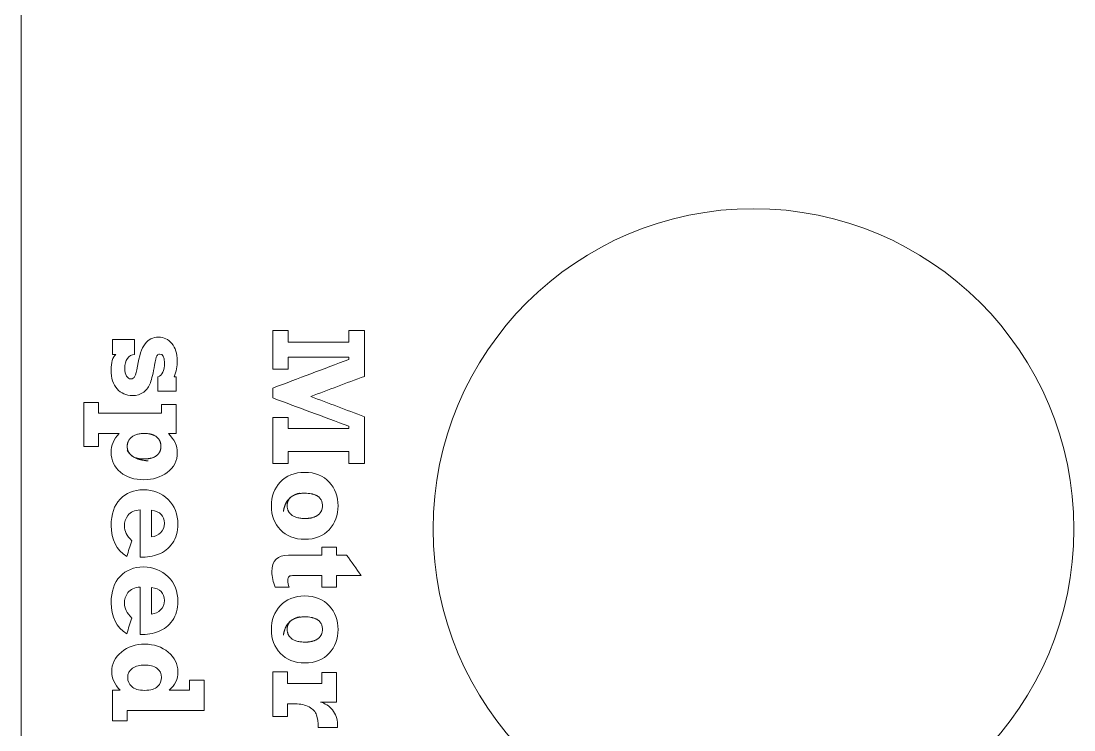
# Model space of a CAD drawing. Header units: millimetres. Extents: x 0 to 57, y -80 to 0.
# Drawn here: x 0 to 23, y -37.39 to -21.9 of the extents above; entities that cross this region are included whole.
import ezdxf

# ---------------------------------------------------------------- set-up
doc = ezdxf.new("R2010")
doc.units = ezdxf.units.MM
doc.layers.add('1', color=7, linetype='CONTINUOUS', true_color=0xffffff)

msp = doc.modelspace()

# ---------------------------------------------------------------- linework, layer by layer
at = {"layer": '1', "color": 163, "linetype": 'CONTINUOUS', "lineweight": 18}
msp.add_line((0, -2), (0, -80), dxfattribs=at)
msp.add_line((0, -2), (0, -80), dxfattribs=at)
msp.add_circle((16, -33), 7, dxfattribs=at)
for points in [[(5.5, -29.50687516850897), (5.5, -29.22503819538055), (5.5, -28.94320122225211), (5.5, -28.66136424912368)], [(5.5, -28.66136424912368), (5.612698840657859, -28.66136424912368), (5.725397681315719, -28.66136424912368), (5.838096521973578, -28.66136424912368)], [(5.5, -29.50687516850897), (5.5, -29.22503819538055), (5.5, -28.94320122225211), (5.5, -28.66136424912368)], [(5.5, -28.66136424912368), (5.612698840657859, -28.66136424912368), (5.725397681315719, -28.66136424912368), (5.838096521973578, -28.66136424912368)], [(5.838096521973578, -28.66136424912368), (5.838096521973578, -28.74764087355075), (5.838096521973578, -28.83391749797783), (5.838096521973578, -28.92019412240489)], [(5.838096521973578, -28.66136424912368), (5.838096521973578, -28.74764087355075), (5.838096521973578, -28.83391749797783), (5.838096521973578, -28.92019412240489)], [(7.161903478026422, -28.92019412240489), (7.161903478026422, -28.83391749797783), (7.161903478026422, -28.74764087355075), (7.161903478026422, -28.66136424912368)], [(7.161903478026422, -28.66136424912368), (7.274602318684282, -28.66136424912368), (7.387301159342142, -28.66136424912368), (7.5, -28.66136424912368)], [(7.161903478026422, -28.92019412240489), (7.161903478026422, -28.83391749797783), (7.161903478026422, -28.74764087355075), (7.161903478026422, -28.66136424912368)], [(7.161903478026422, -28.66136424912368), (7.274602318684282, -28.66136424912368), (7.387301159342142, -28.66136424912368), (7.5, -28.66136424912368)], [(7.5, -28.66136424912368), (7.5, -28.99550642581103), (7.5, -29.32964860249837), (7.5, -29.6637907791857)], [(7.5, -28.66136424912368), (7.5, -28.99550642581103), (7.5, -29.32964860249837), (7.5, -29.6637907791857)], [(2, -29.18414667026148), (2, -29.07576166082498), (2, -28.96737665138847), (2, -28.85899164195196)], [(2, -28.85899164195196), (2.159611755190078, -28.85899164195196), (2.319223510380156, -28.85899164195196), (2.478835265570235, -28.85899164195196)], [(2, -29.18414667026148), (2, -29.07576166082498), (2, -28.96737665138847), (2, -28.85899164195196)], [(2, -28.85899164195196), (2.159611755190078, -28.85899164195196), (2.319223510380156, -28.85899164195196), (2.478835265570235, -28.85899164195196)], [(2.478835265570235, -28.85899164195196), (2.478835265570235, -28.96737665138847), (2.478835265570235, -29.07576166082498), (2.478835265570235, -29.18414667026148)], [(2.478835265570235, -28.85899164195196), (2.478835265570235, -28.96737665138847), (2.478835265570235, -29.07576166082498), (2.478835265570235, -29.18414667026148)], [(5.838096521973578, -28.92019412240489), (6.279365507324525, -28.92019412240489), (6.720634492675476, -28.92019412240489), (7.161903478026422, -28.92019412240489)], [(5.838096521973578, -28.92019412240489), (6.279365507324525, -28.92019412240489), (6.720634492675476, -28.92019412240489), (7.161903478026422, -28.92019412240489)], [(2.069021299541655, -29.18414667026148), (2.046014199694437, -29.18414667026148), (2.023007099847218, -29.18414667026148), (2, -29.18414667026148)], [(2.069021299541655, -29.18414667026148), (2.046014199694437, -29.18414667026148), (2.023007099847218, -29.18414667026148), (2, -29.18414667026148)], [(5.5, -29.91992450795357), (6.053967826008809, -29.71088343668548), (6.607935652017616, -29.50184236541739), (7.161903478026422, -29.2928012941493)], [(5.5, -29.91992450795357), (6.053967826008809, -29.71088343668548), (6.607935652017616, -29.50184236541739), (7.161903478026422, -29.2928012941493)], [(7.161903478026422, -29.24534915071441), (6.720634492675476, -29.24534915071441), (6.279365507324525, -29.24534915071441), (5.838096521973578, -29.24534915071441)], [(5.838096521973578, -29.24534915071441), (5.838096521973578, -29.33252448997927), (5.838096521973578, -29.41969982924412), (5.838096521973578, -29.50687516850897)], [(7.161903478026422, -29.24534915071441), (6.720634492675476, -29.24534915071441), (6.279365507324525, -29.24534915071441), (5.838096521973578, -29.24534915071441)], [(5.838096521973578, -29.24534915071441), (5.838096521973578, -29.33252448997927), (5.838096521973578, -29.41969982924412), (5.838096521973578, -29.50687516850897)], [(7.161903478026422, -29.2928012941493), (7.161903478026422, -29.27698391300434), (7.161903478026422, -29.26116653185938), (7.161903478026422, -29.24534915071441)], [(7.161903478026422, -29.2928012941493), (7.161903478026422, -29.27698391300434), (7.161903478026422, -29.26116653185938), (7.161903478026422, -29.24534915071441)], [(5.838096521973578, -29.50687516850897), (5.725397681315719, -29.50687516850897), (5.612698840657859, -29.50687516850897), (5.5, -29.50687516850897)], [(5.838096521973578, -29.50687516850897), (5.725397681315719, -29.50687516850897), (5.612698840657859, -29.50687516850897), (5.5, -29.50687516850897)], [(7.5, -29.6637907791857), (7.108879302597285, -29.81046104071172), (6.717758605194572, -29.95713130223774), (6.326637907791858, -30.10380156376376)], [(7.5, -29.6637907791857), (7.108879302597285, -29.81046104071172), (6.717758605194572, -29.95713130223774), (6.326637907791858, -30.10380156376376)], [(2.987867349689944, -29.99083310865457), (2.987867349689944, -29.88496450076386), (2.987867349689944, -29.77909589287314), (2.987867349689944, -29.67322728498243)], [(2.987867349689944, -29.99083310865457), (2.987867349689944, -29.88496450076386), (2.987867349689944, -29.77909589287314), (2.987867349689944, -29.67322728498243)], [(3.344297654354274, -29.67322728498243), (3.360115035499236, -29.67322728498243), (3.375932416644199, -29.67322728498243), (3.391749797789162, -29.67322728498243)], [(3.344297654354274, -29.67322728498243), (3.360115035499236, -29.67322728498243), (3.375932416644199, -29.67322728498243), (3.391749797789162, -29.67322728498243)], [(3.391749797789162, -29.67322728498243), (3.391749797789162, -29.77909589287314), (3.391749797789162, -29.88496450076386), (3.391749797789162, -29.99083310865457)], [(3.391749797789162, -29.67322728498243), (3.391749797789162, -29.77909589287314), (3.391749797789162, -29.88496450076386), (3.391749797789162, -29.99083310865457)], [(3.391749797789162, -29.99083310865457), (3.257122315089422, -29.99083310865457), (3.122494832389683, -29.99083310865457), (2.987867349689944, -29.99083310865457)], [(3.391749797789162, -29.99083310865457), (3.257122315089422, -29.99083310865457), (3.122494832389683, -29.99083310865457), (2.987867349689944, -29.99083310865457)], [(5.5, -30.13507684011857), (5.5, -30.06335939606357), (5.5, -29.99164195200857), (5.5, -29.91992450795357)], [(5.5, -30.13507684011857), (5.5, -30.06335939606357), (5.5, -29.99164195200857), (5.5, -29.91992450795357)], [(6.326637907791858, -30.10380156376376), (6.717758605194572, -30.25083131122489), (7.108879302597285, -30.39786105868602), (7.5, -30.54489080614715)], [(6.326637907791858, -30.10380156376376), (6.717758605194572, -30.25083131122489), (7.108879302597285, -30.39786105868602), (7.5, -30.54489080614715)], [(1.371798328390402, -31.19439201941219), (1.371798328390402, -30.87516850903204), (1.371798328390402, -30.55594499865188), (1.371798328390402, -30.23672148827172)], [(1.371798328390402, -30.23672148827172), (1.4785656511189, -30.23672148827172), (1.585332973847398, -30.23672148827172), (1.692100296575896, -30.23672148827172)], [(1.371798328390402, -31.19439201941219), (1.371798328390402, -30.87516850903204), (1.371798328390402, -30.55594499865188), (1.371798328390402, -30.23672148827172)], [(1.371798328390402, -30.23672148827172), (1.4785656511189, -30.23672148827172), (1.585332973847398, -30.23672148827172), (1.692100296575896, -30.23672148827172)], [(1.692100296575896, -30.23672148827172), (1.692100296575896, -30.31490967915876), (1.692100296575896, -30.39309787004579), (1.692100296575896, -30.47128606093282)], [(1.692100296575896, -30.23672148827172), (1.692100296575896, -30.31490967915876), (1.692100296575896, -30.39309787004579), (1.692100296575896, -30.47128606093282)], [(3.069830142895659, -30.47128606093282), (3.069830142895659, -30.40603936370985), (3.069830142895659, -30.34079266648688), (3.069830142895659, -30.27554596926391)], [(3.069830142895659, -30.27554596926391), (3.177136694526827, -30.27554596926391), (3.284443246157994, -30.27554596926391), (3.391749797789162, -30.27554596926391)], [(3.069830142895659, -30.47128606093282), (3.069830142895659, -30.40603936370985), (3.069830142895659, -30.34079266648688), (3.069830142895659, -30.27554596926391)], [(3.069830142895659, -30.27554596926391), (3.177136694526827, -30.27554596926391), (3.284443246157994, -30.27554596926391), (3.391749797789162, -30.27554596926391)], [(3.391749797789162, -30.27554596926391), (3.391749797789162, -30.48890087175334), (3.391749797789162, -30.70225577424279), (3.391749797789162, -30.91561067673222)], [(3.391749797789162, -30.27554596926391), (3.391749797789162, -30.48890087175334), (3.391749797789162, -30.70225577424279), (3.391749797789162, -30.91561067673222)], [(7.161903478026422, -30.75519007818814), (6.607935652017616, -30.54848566549828), (6.053967826008809, -30.34178125280843), (5.5, -30.13507684011857)], [(7.161903478026422, -30.75519007818814), (6.607935652017616, -30.54848566549828), (6.053967826008809, -30.34178125280843), (5.5, -30.13507684011857)], [(1.692100296575896, -30.47128606093282), (2.151343578682484, -30.47128606093282), (2.610586860789072, -30.47128606093282), (3.069830142895659, -30.47128606093282)], [(1.692100296575896, -30.47128606093282), (2.151343578682484, -30.47128606093282), (2.610586860789072, -30.47128606093282), (3.069830142895659, -30.47128606093282)], [(5.5, -31.56726880560793), (5.5, -31.2318684281477), (5.5, -30.89646805068746), (5.5, -30.56106767322723)], [(5.5, -30.56106767322723), (5.612698840657859, -30.56106767322723), (5.725397681315719, -30.56106767322723), (5.838096521973578, -30.56106767322723)], [(5.5, -31.56726880560793), (5.5, -31.2318684281477), (5.5, -30.89646805068746), (5.5, -30.56106767322723)], [(5.5, -30.56106767322723), (5.612698840657859, -30.56106767322723), (5.725397681315719, -30.56106767322723), (5.838096521973578, -30.56106767322723)], [(5.838096521973578, -30.56106767322723), (5.838096521973578, -30.64159252269249), (5.838096521973578, -30.72211737215776), (5.838096521973578, -30.80264222162303)], [(5.838096521973578, -30.56106767322723), (5.838096521973578, -30.64159252269249), (5.838096521973578, -30.72211737215776), (5.838096521973578, -30.80264222162303)], [(7.5, -30.54489080614715), (7.5, -30.88568347263407), (7.5, -31.226476139121), (7.5, -31.56726880560793)], [(7.5, -30.54489080614715), (7.5, -30.88568347263407), (7.5, -31.226476139121), (7.5, -31.56726880560793)], [(5.838096521973578, -30.80264222162303), (6.279365507324525, -30.80264222162303), (6.720634492675476, -30.80264222162303), (7.161903478026422, -30.80264222162303)], [(5.838096521973578, -30.80264222162303), (6.279365507324525, -30.80264222162303), (6.720634492675476, -30.80264222162303), (7.161903478026422, -30.80264222162303)], [(7.161903478026422, -30.80264222162303), (7.161903478026422, -30.78682484047806), (7.161903478026422, -30.7710074593331), (7.161903478026422, -30.75519007818814)], [(7.161903478026422, -30.80264222162303), (7.161903478026422, -30.78682484047806), (7.161903478026422, -30.7710074593331), (7.161903478026422, -30.75519007818814)], [(2.142356430304665, -30.91561067673222), (1.992271052395075, -30.91561067673222), (1.842185674485486, -30.91561067673222), (1.692100296575896, -30.91561067673222)], [(1.692100296575896, -30.91561067673222), (1.692100296575896, -31.00853779095888), (1.692100296575896, -31.10146490518554), (1.692100296575896, -31.19439201941219)], [(2.142356430304665, -30.91561067673222), (1.992271052395075, -30.91561067673222), (1.842185674485486, -30.91561067673222), (1.692100296575896, -30.91561067673222)], [(1.692100296575896, -30.91561067673222), (1.692100296575896, -31.00853779095888), (1.692100296575896, -31.10146490518554), (1.692100296575896, -31.19439201941219)], [(3.391749797789162, -30.91561067673222), (3.333692819268447, -30.91561067673222), (3.275635840747731, -30.91561067673222), (3.217578862227016, -30.91561067673222)], [(3.391749797789162, -30.91561067673222), (3.333692819268447, -30.91561067673222), (3.275635840747731, -30.91561067673222), (3.217578862227016, -30.91561067673222)], [(1.692100296575896, -31.19439201941219), (1.585332973847398, -31.19439201941219), (1.4785656511189, -31.19439201941219), (1.371798328390402, -31.19439201941219)], [(1.692100296575896, -31.19439201941219), (1.585332973847398, -31.19439201941219), (1.4785656511189, -31.19439201941219), (1.371798328390402, -31.19439201941219)], [(7.161903478026422, -31.30843893232672), (6.720634492675476, -31.30843893232672), (6.279365507324525, -31.30843893232672), (5.838096521973578, -31.30843893232672)], [(5.838096521973578, -31.30843893232672), (5.838096521973578, -31.39471555675379), (5.838096521973578, -31.48099218118086), (5.838096521973578, -31.56726880560793)], [(7.161903478026422, -31.30843893232672), (6.720634492675476, -31.30843893232672), (6.279365507324525, -31.30843893232672), (5.838096521973578, -31.30843893232672)], [(5.838096521973578, -31.30843893232672), (5.838096521973578, -31.39471555675379), (5.838096521973578, -31.48099218118086), (5.838096521973578, -31.56726880560793)], [(7.161903478026422, -31.56726880560793), (7.161903478026422, -31.48099218118086), (7.161903478026422, -31.39471555675379), (7.161903478026422, -31.30843893232672)], [(7.161903478026422, -31.56726880560793), (7.161903478026422, -31.48099218118086), (7.161903478026422, -31.39471555675379), (7.161903478026422, -31.30843893232672)], [(5.838096521973578, -31.56726880560793), (5.725397681315719, -31.56726880560793), (5.612698840657859, -31.56726880560793), (5.5, -31.56726880560793)], [(5.838096521973578, -31.56726880560793), (5.725397681315719, -31.56726880560793), (5.612698840657859, -31.56726880560793), (5.5, -31.56726880560793)], [(7.5, -31.56726880560793), (7.387301159342142, -31.56726880560793), (7.274602318684282, -31.56726880560793), (7.161903478026422, -31.56726880560793)], [(7.5, -31.56726880560793), (7.387301159342142, -31.56726880560793), (7.274602318684282, -31.56726880560793), (7.161903478026422, -31.56726880560793)], [(2.603936370989485, -33.61822593691016), (2.603936370989485, -33.27275995326678), (2.603936370989485, -32.92729396962338), (2.603936370989485, -32.58182798598)], [(2.603936370989485, -33.61822593691016), (2.603936370989485, -33.27275995326678), (2.603936370989485, -32.92729396962338), (2.603936370989485, -32.58182798598)], [(2.85144243731464, -32.5888379617147), (2.85144243731464, -32.78296036667561), (2.85144243731464, -32.97708277163651), (2.85144243731464, -33.17120517659741)], [(2.85144243731464, -32.5888379617147), (2.85144243731464, -32.78296036667561), (2.85144243731464, -32.97708277163651), (2.85144243731464, -33.17120517659741)], [(2.256133728767862, -32.93394445942298), (2.256133728767862, -33.04071178215148), (2.310595847937449, -33.14801833378264), (2.420059315179294, -33.25640334321915)], [(2.256133728767862, -32.93394445942298), (2.256133728767862, -33.04071178215148), (2.310595847937449, -33.14801833378264), (2.420059315179294, -33.25640334321915)], [(2.420059315179294, -33.25640334321915), (2.383032263862676, -33.37125909948768), (2.346005212546059, -33.48611485575622), (2.308978161229442, -33.60097061202475)], [(2.420059315179294, -33.25640334321915), (2.383032263862676, -33.37125909948768), (2.346005212546059, -33.48611485575622), (2.308978161229442, -33.60097061202475)], [(6.569830142895658, -33.56996495012128), (6.569830142895658, -33.51100925676278), (6.569830142895658, -33.45205356340428), (6.569830142895658, -33.39309787004579)], [(6.569830142895658, -33.39309787004579), (6.677136694526827, -33.39309787004579), (6.784443246157994, -33.39309787004579), (6.891749797789163, -33.39309787004579)], [(6.569830142895658, -33.56996495012128), (6.569830142895658, -33.51100925676278), (6.569830142895658, -33.45205356340428), (6.569830142895658, -33.39309787004579)], [(6.569830142895658, -33.39309787004579), (6.677136694526827, -33.39309787004579), (6.784443246157994, -33.39309787004579), (6.891749797789163, -33.39309787004579)], [(6.891749797789163, -33.39309787004579), (6.891749797789163, -33.45205356340428), (6.891749797789163, -33.51100925676278), (6.891749797789163, -33.56996495012128)], [(6.891749797789163, -33.39309787004579), (6.891749797789163, -33.45205356340428), (6.891749797789163, -33.51100925676278), (6.891749797789163, -33.56996495012128)], [(6.891749797789163, -33.56996495012128), (6.964545699649501, -33.56996495012128), (7.037341601509842, -33.56996495012128), (7.11013750337018, -33.56996495012128)], [(6.891749797789163, -33.56996495012128), (6.964545699649501, -33.56996495012128), (7.037341601509842, -33.56996495012128), (7.11013750337018, -33.56996495012128)], [(7.11013750337018, -33.56996495012128), (7.216545340163566, -33.71807315538775), (7.322953176956951, -33.86618136065422), (7.429361013750338, -34.0142895659207)], [(7.11013750337018, -33.56996495012128), (7.216545340163566, -33.71807315538775), (7.322953176956951, -33.86618136065422), (7.429361013750338, -34.0142895659207)], [(6.569830142895658, -34.27042329468856), (6.569830142895658, -34.18504538509928), (6.569830142895658, -34.09966747550999), (6.569830142895658, -34.0142895659207)], [(6.569830142895658, -34.27042329468856), (6.569830142895658, -34.18504538509928), (6.569830142895658, -34.09966747550999), (6.569830142895658, -34.0142895659207)], [(7.429361013750338, -34.0142895659207), (7.250157275096612, -34.0142895659207), (7.070953536442886, -34.0142895659207), (6.891749797789163, -34.0142895659207)], [(6.891749797789163, -34.0142895659207), (6.891749797789163, -34.09966747550999), (6.891749797789163, -34.18504538509927), (6.891749797789163, -34.27042329468856)], [(7.429361013750338, -34.0142895659207), (7.250157275096612, -34.0142895659207), (7.070953536442886, -34.0142895659207), (6.891749797789163, -34.0142895659207)], [(6.891749797789163, -34.0142895659207), (6.891749797789163, -34.09966747550999), (6.891749797789163, -34.18504538509927), (6.891749797789163, -34.27042329468856)], [(2.603936370989485, -35.30601240226471), (2.603936370989485, -34.96054641862131), (2.603936370989485, -34.61508043497793), (2.603936370989485, -34.26961445133454)], [(2.603936370989485, -35.30601240226471), (2.603936370989485, -34.96054641862131), (2.603936370989485, -34.61508043497793), (2.603936370989485, -34.26961445133454)], [(2.85144243731464, -34.27662442706924), (2.85144243731464, -34.47074683203014), (2.85144243731464, -34.66486923699104), (2.85144243731464, -34.85899164195195)], [(2.85144243731464, -34.27662442706924), (2.85144243731464, -34.47074683203014), (2.85144243731464, -34.66486923699104), (2.85144243731464, -34.85899164195195)], [(5.858047991372338, -34.27042329468856), (5.755414756897636, -34.27042329468856), (5.652781522422935, -34.27042329468856), (5.550148287948235, -34.27042329468856)], [(5.858047991372338, -34.27042329468856), (5.755414756897636, -34.27042329468856), (5.652781522422935, -34.27042329468856), (5.550148287948235, -34.27042329468856)], [(6.891749797789163, -34.27042329468856), (6.784443246157994, -34.27042329468856), (6.677136694526827, -34.27042329468856), (6.569830142895658, -34.27042329468856)], [(6.891749797789163, -34.27042329468856), (6.784443246157994, -34.27042329468856), (6.677136694526827, -34.27042329468856), (6.569830142895658, -34.27042329468856)], [(2.256133728767862, -34.62173092477752), (2.256133728767862, -34.72849824750601), (2.310595847937449, -34.83580479913718), (2.420059315179294, -34.94418980857368)], [(2.256133728767862, -34.62173092477752), (2.256133728767862, -34.72849824750601), (2.310595847937449, -34.83580479913718), (2.420059315179294, -34.94418980857368)], [(2.420059315179294, -34.94418980857368), (2.383032263862676, -35.05904556484222), (2.346005212546059, -35.17390132111075), (2.308978161229442, -35.28875707737929)], [(2.420059315179294, -34.94418980857368), (2.383032263862676, -35.05904556484222), (2.346005212546059, -35.17390132111075), (2.308978161229442, -35.28875707737929)], [(3.679158802911836, -36.52089511997838), (3.679158802911836, -36.44863844702071), (3.679158802911836, -36.37638177406304), (3.679158802911836, -36.30412510110537)], [(3.679158802911836, -36.30412510110537), (3.786105868607891, -36.30412510110537), (3.893052934303946, -36.30412510110537), (4, -36.30412510110537)], [(3.679158802911836, -36.52089511997838), (3.679158802911836, -36.44863844702071), (3.679158802911836, -36.37638177406304), (3.679158802911836, -36.30412510110537)], [(3.679158802911836, -36.30412510110537), (3.786105868607891, -36.30412510110537), (3.893052934303946, -36.30412510110537), (4, -36.30412510110537)], [(4, -36.30412510110537), (4, -36.5244899793295), (4, -36.74485485755364), (4, -36.96521973577778)], [(4, -36.30412510110537), (4, -36.5244899793295), (4, -36.74485485755364), (4, -36.96521973577778)], [(5.5, -37.09706120248043), (5.5, -36.77064797339802), (5.5, -36.4442347443156), (5.5, -36.11782151523319)], [(5.5, -36.11782151523319), (5.606947065696055, -36.11782151523319), (5.713894131392109, -36.11782151523319), (5.820841197088164, -36.11782151523319)], [(5.5, -37.09706120248043), (5.5, -36.77064797339802), (5.5, -36.4442347443156), (5.5, -36.11782151523319)], [(5.5, -36.11782151523319), (5.606947065696055, -36.11782151523319), (5.713894131392109, -36.11782151523319), (5.820841197088164, -36.11782151523319)], [(5.820841197088164, -36.11782151523319), (5.820841197088164, -36.20355891075759), (5.820841197088164, -36.28929630628199), (5.820841197088164, -36.37503370180639)], [(5.820841197088164, -36.11782151523319), (5.820841197088164, -36.20355891075759), (5.820841197088164, -36.28929630628199), (5.820841197088164, -36.37503370180639)], [(6.569830142895658, -36.37503370180639), (6.569830142895658, -36.29450885234112), (6.569830142895658, -36.21398400287586), (6.569830142895658, -36.1334591534106)], [(6.569830142895658, -36.1334591534106), (6.677136694526827, -36.1334591534106), (6.784443246157994, -36.1334591534106), (6.891749797789163, -36.1334591534106)], [(6.569830142895658, -36.37503370180639), (6.569830142895658, -36.29450885234112), (6.569830142895658, -36.21398400287586), (6.569830142895658, -36.1334591534106)], [(6.569830142895658, -36.1334591534106), (6.677136694526827, -36.1334591534106), (6.784443246157994, -36.1334591534106), (6.891749797789163, -36.1334591534106)], [(6.891749797789163, -36.1334591534106), (6.891749797789163, -36.34968994338094), (6.891749797789163, -36.56592073335128), (6.891749797789163, -36.78215152332162)], [(6.891749797789163, -36.1334591534106), (6.891749797789163, -36.34968994338094), (6.891749797789163, -36.56592073335128), (6.891749797789163, -36.78215152332162)], [(2, -37.19385279050951), (2, -36.96953356699913), (2, -36.74521434348875), (2, -36.52089511997838)], [(2, -36.52089511997838), (2.055181091039813, -36.52089511997838), (2.110362182079626, -36.52089511997838), (2.165543273119439, -36.52089511997838)], [(2, -37.19385279050951), (2, -36.96953356699913), (2, -36.74521434348875), (2, -36.52089511997838)], [(2, -36.52089511997838), (2.055181091039813, -36.52089511997838), (2.110362182079626, -36.52089511997838), (2.165543273119439, -36.52089511997838)], [(3.238069560528444, -36.52089511997838), (3.385099307989575, -36.52089511997838), (3.532129055450705, -36.52089511997838), (3.679158802911836, -36.52089511997838)], [(3.238069560528444, -36.52089511997838), (3.385099307989575, -36.52089511997838), (3.532129055450705, -36.52089511997838), (3.679158802911836, -36.52089511997838)], [(5.820841197088164, -36.37503370180639), (6.070504179023996, -36.37503370180639), (6.320167160959827, -36.37503370180639), (6.569830142895658, -36.37503370180639)], [(5.820841197088164, -36.37503370180639), (6.070504179023996, -36.37503370180639), (6.320167160959827, -36.37503370180639), (6.569830142895658, -36.37503370180639)], [(6.891749797789163, -36.78215152332162), (6.773838411072168, -36.78215152332162), (6.655927024355172, -36.78215152332162), (6.538015637638178, -36.78215152332162)], [(6.891749797789163, -36.78215152332162), (6.773838411072168, -36.78215152332162), (6.655927024355172, -36.78215152332162), (6.538015637638178, -36.78215152332162)], [(4, -36.96521973577778), (3.440280399029388, -36.96521973577778), (2.880560798058776, -36.96521973577778), (2.320841197088164, -36.96521973577778)], [(2.320841197088164, -36.96521973577778), (2.320841197088164, -37.04143075402169), (2.320841197088164, -37.1176417722656), (2.320841197088164, -37.19385279050951)], [(4, -36.96521973577778), (3.440280399029388, -36.96521973577778), (2.880560798058776, -36.96521973577778), (2.320841197088164, -36.96521973577778)], [(2.320841197088164, -36.96521973577778), (2.320841197088164, -37.04143075402169), (2.320841197088164, -37.1176417722656), (2.320841197088164, -37.19385279050951)], [(5.820841197088164, -36.8193583176058), (5.820841197088164, -36.91192594589734), (5.820841197088164, -37.00449357418889), (5.820841197088164, -37.09706120248043)], [(5.820841197088164, -36.8193583176058), (5.820841197088164, -36.91192594589734), (5.820841197088164, -37.00449357418889), (5.820841197088164, -37.09706120248043)], [(2.320841197088164, -37.19385279050951), (2.213894131392109, -37.19385279050951), (2.106947065696055, -37.19385279050951), (2, -37.19385279050951)], [(2.320841197088164, -37.19385279050951), (2.213894131392109, -37.19385279050951), (2.106947065696055, -37.19385279050951), (2, -37.19385279050951)], [(5.820841197088164, -37.09706120248043), (5.713894131392109, -37.09706120248043), (5.606947065696055, -37.09706120248043), (5.5, -37.09706120248043)], [(5.820841197088164, -37.09706120248043), (5.713894131392109, -37.09706120248043), (5.606947065696055, -37.09706120248043), (5.5, -37.09706120248043)], [(6.911701267187921, -37.33863575087622), (6.771861238429047, -37.33863575087622), (6.632021209670171, -37.33863575087622), (6.492181180911298, -37.33863575087622)], [(6.911701267187921, -37.33863575087622), (6.771861238429047, -37.33863575087622), (6.632021209670171, -37.33863575087622), (6.492181180911298, -37.33863575087622)]]:
    msp.add_open_spline(points, degree=3, dxfattribs=at)
for points, knots in [([(2.484227554596926, -29.66298193583171), (2.504718252898355, -29.62577514154754), (2.523591264491777, -29.55244001078453), (2.579647223702382, -29.21775296020357), (2.63359396063629, -29.05527096252355), (2.782421137772984, -28.85575626853595), (2.881100026961445, -28.80614720949038), (3.118360744135886, -28.80614720949038), (3.215421946616339, -28.8530601240226), (3.373955244001077, -29.04071178215148), (3.413318953895929, -29.16527365866806), (3.413318953895929, -29.4462119169587), (3.390132111081154, -29.56376381774059), (3.344297654354274, -29.67322728498243)], [0, 0, 0, 0, 0.0948925870970199, 0.0948925870970199, 0.2901362518266593, 0.2901362518266593, 0.4853799165562933, 0.4853799165562933, 0.6685821217871839, 0.6685821217871839, 0.8517843270180698, 0.8517843270180698, 1, 1, 1, 1]), ([(2.484227554596926, -29.66298193583171), (2.504718252898355, -29.62577514154754), (2.523591264491777, -29.55244001078453), (2.579647223702382, -29.21775296020357), (2.63359396063629, -29.05527096252355), (2.782421137772984, -28.85575626853595), (2.881100026961445, -28.80614720949038), (3.118360744135886, -28.80614720949038), (3.215421946616339, -28.8530601240226), (3.373955244001077, -29.04071178215148), (3.413318953895929, -29.16527365866806), (3.413318953895929, -29.4462119169587), (3.390132111081154, -29.56376381774059), (3.344297654354274, -29.67322728498243)], [0, 0, 0, 0, 0.0948925870970199, 0.0948925870970199, 0.2901362518266593, 0.2901362518266593, 0.4853799165562933, 0.4853799165562933, 0.6685821217871839, 0.6685821217871839, 0.8517843270180698, 0.8517843270180698, 1, 1, 1, 1]), ([(2.965219735777838, -29.21488271771362), (2.951739013211108, -29.24130493394441), (2.935022917228364, -29.30870854677806), (2.886281108924675, -29.58862578875067), (2.856295497438663, -29.71690482609863), (2.797146853970768, -29.88789817721491), (2.747910488002157, -29.95578322998108), (2.611204875263514, -30.05911975614573), (2.528444324615799, -30.08411970881635), (2.296575896468051, -30.08411970881635), (2.18495551361553, -30.03558910757612), (2.011896500139376, -29.84089771741544), (1.968185494742518, -29.7034241035319), (1.968185494742518, -29.3588568347263), (2.001617686708008, -29.24561876516577), (2.069021299541655, -29.18414667026148)], [0, 0, 0, 0, 0.0811906382190907, 0.0811906382190907, 0.2096845277999221, 0.2096845277999221, 0.3374568875377803, 0.3374568875377803, 0.4647468903430658, 0.4647468903430658, 0.6466924875732187, 0.6466924875732187, 0.8297046731964811, 0.8297046731964811, 1, 1, 1, 1]), ([(2.965219735777838, -29.21488271771362), (2.951739013211108, -29.24130493394441), (2.935022917228364, -29.30870854677806), (2.886281108924675, -29.58862578875067), (2.856295497438663, -29.71690482609863), (2.797146853970768, -29.88789817721491), (2.747910488002157, -29.95578322998108), (2.611204875263514, -30.05911975614573), (2.528444324615799, -30.08411970881635), (2.296575896468051, -30.08411970881635), (2.18495551361553, -30.03558910757612), (2.011896500139376, -29.84089771741544), (1.968185494742518, -29.7034241035319), (1.968185494742518, -29.3588568347263), (2.001617686708008, -29.24561876516577), (2.069021299541655, -29.18414667026148)], [0, 0, 0, 0, 0.0811906382190907, 0.0811906382190907, 0.2096845277999221, 0.2096845277999221, 0.3374568875377803, 0.3374568875377803, 0.4647468903430658, 0.4647468903430658, 0.6466924875732187, 0.6466924875732187, 0.8297046731964811, 0.8297046731964811, 1, 1, 1, 1]), ([(2.478835265570235, -29.18414667026148), (2.413588568347263, -29.18684281477483), (2.361822593691022, -29.2170396333243), (2.284173631706658, -29.3324346184955), (2.264761391210569, -29.40307360474517), (2.264761391210569, -29.56052844432457), (2.277163655971961, -29.61714747910484), (2.327610398071504, -29.69872093441474), (2.360204906983014, -29.71906174170931), (2.436236182259369, -29.71906174170931), (2.464276085198167, -29.70018873011589), (2.484227554596926, -29.66298193583171)], [0, 0, 0, 0, 0.2219783526727057, 0.2219783526727057, 0.4439567053454191, 0.4439567053454191, 0.6348298111467933, 0.6348298111467933, 0.8238895543119293, 0.8238895543119293, 1, 1, 1, 1]), ([(2.478835265570235, -29.18414667026148), (2.413588568347263, -29.18684281477483), (2.361822593691022, -29.2170396333243), (2.284173631706658, -29.3324346184955), (2.264761391210569, -29.40307360474517), (2.264761391210569, -29.56052844432457), (2.277163655971961, -29.61714747910484), (2.327610398071504, -29.69872093441474), (2.360204906983014, -29.71906174170931), (2.436236182259369, -29.71906174170931), (2.464276085198167, -29.70018873011589), (2.484227554596926, -29.66298193583171)], [0, 0, 0, 0, 0.2219783526727057, 0.2219783526727057, 0.4439567053454191, 0.4439567053454191, 0.6348298111467933, 0.6348298111467933, 0.8238895543119293, 0.8238895543119293, 1, 1, 1, 1]), ([(2.987867349689944, -29.67322728498243), (3.084389323267727, -29.64410892423829), (3.132919924507954, -29.54273389053649), (3.132919924507954, -29.23968724723641), (3.097330816931787, -29.17551900781877), (2.999730385548665, -29.17551900781877), (2.979239687247237, -29.18846050148283), (2.965219735777838, -29.21488271771362)], [0, 0, 0, 0, 0.4962933514183438, 0.4962933514183438, 0.8608545169663947, 0.8608545169663947, 1, 1, 1, 1]), ([(2.987867349689944, -29.67322728498243), (3.084389323267727, -29.64410892423829), (3.132919924507954, -29.54273389053649), (3.132919924507954, -29.23968724723641), (3.097330816931787, -29.17551900781877), (2.999730385548665, -29.17551900781877), (2.979239687247237, -29.18846050148283), (2.965219735777838, -29.21488271771362)], [0, 0, 0, 0, 0.4962933514183438, 0.4962933514183438, 0.8608545169663947, 0.8608545169663947, 1, 1, 1, 1]), ([(3.217578862227016, -30.91561067673222), (3.348072256672958, -31.03909409544347), (3.413318953895929, -31.17713669452678), (3.413318953895929, -31.51361552979235), (3.33998382313292, -31.65866810461036), (3.04746527353193, -31.87023133605609), (2.877325424642761, -31.92342949582093), (2.476678349959558, -31.92342949582093), (2.306282016716096, -31.86842814774867), (2.035651706993852, -31.65063004988455), (1.968185494742518, -31.50444863844697), (1.968185494742518, -31.17390132111076), (2.02642221623079, -31.03801563763813), (2.142356430304665, -30.91561067673222)], [0, 0, 0, 0, 0.1423667522859772, 0.1423667522859772, 0.3139111428496418, 0.3139111428496418, 0.485756622452755, 0.485756622452755, 0.6685811188082891, 0.6685811188082891, 0.851321056561629, 0.851321056561629, 1, 1, 1, 1]), ([(3.217578862227016, -30.91561067673222), (3.348072256672958, -31.03909409544347), (3.413318953895929, -31.17713669452678), (3.413318953895929, -31.51361552979235), (3.33998382313292, -31.65866810461036), (3.04746527353193, -31.87023133605609), (2.877325424642761, -31.92342949582093), (2.476678349959558, -31.92342949582093), (2.306282016716096, -31.86842814774867), (2.035651706993852, -31.65063004988455), (1.968185494742518, -31.50444863844697), (1.968185494742518, -31.17390132111076), (2.02642221623079, -31.03801563763813), (2.142356430304665, -30.91561067673222)], [0, 0, 0, 0, 0.1423667522859772, 0.1423667522859772, 0.3139111428496418, 0.3139111428496418, 0.485756622452755, 0.485756622452755, 0.6685811188082891, 0.6685811188082891, 0.851321056561629, 0.851321056561629, 1, 1, 1, 1]), ([(2.409813966028579, -31.39121056888644), (2.470207603127528, -31.44189808573734), (2.564033432191966, -31.46778107306547), (2.813157185225128, -31.46778107306547), (2.90428686977622, -31.44243731464002), (3.025340005501011, -31.34191997872568), (3.055270962523592, -31.27527635481256), (3.055270962523592, -31.10973308169313), (3.024534915071448, -31.04179023995681), (2.900512267457537, -30.93717983283899), (2.808304125101106, -30.91129684551088), (2.575357239148018, -30.91129684551088), (2.486923699110272, -30.93717983283899), (2.352857274708867, -31.04097319366589), (2.319223510380156, -31.10973308169313), (2.319223510380156, -31.27527635481256), (2.34942032892963, -31.34052305203554), (2.409813966028579, -31.39121056888644)], [-0.1087335059490883, 0, 0, 0, 0.1358561583222994, 0.1358561583222994, 0.2648335238181537, 0.2648335238181537, 0.3943786663344454, 0.3943786663344454, 0.5247705091286186, 0.5247705091286186, 0.6551623519227873, 0.6551623519227873, 0.7729170998206054, 0.7729170998206054, 0.8912664940509117, 0.8912664940509117, 1, 1, 1, 1.135856158322299]), ([(2.409813966028579, -31.39121056888644), (2.470207603127528, -31.44189808573734), (2.564033432191966, -31.46778107306547), (2.813157185225128, -31.46778107306547), (2.90428686977622, -31.44243731464002), (3.025340005501011, -31.34191997872568), (3.055270962523592, -31.27527635481256), (3.055270962523592, -31.10973308169313), (3.024534915071448, -31.04179023995681), (2.900512267457537, -30.93717983283899), (2.808304125101106, -30.91129684551088), (2.575357239148018, -30.91129684551088), (2.486923699110272, -30.93717983283899), (2.352857274708867, -31.04097319366589), (2.319223510380156, -31.10973308169313), (2.319223510380156, -31.27527635481256), (2.34942032892963, -31.34052305203554), (2.409813966028579, -31.39121056888644)], [-0.1087335059490883, 0, 0, 0, 0.1358561583222994, 0.1358561583222994, 0.2648335238181537, 0.2648335238181537, 0.3943786663344454, 0.3943786663344454, 0.5247705091286186, 0.5247705091286186, 0.6551623519227873, 0.6551623519227873, 0.7729170998206054, 0.7729170998206054, 0.8912664940509117, 0.8912664940509117, 1, 1, 1, 1.135856158322299]), ([(5.66554327311944, -33.01617686708003), (5.533971420868158, -32.87651658128871), (5.468185494742518, -32.70234564572657), (5.468185494742518, -32.28821784847663), (5.533432191965489, -32.11512537071982), (5.792825814593816, -31.8320526622084), (5.971286060932866, -31.76139121056883), (6.423699110272311, -31.76139121056883), (6.601644648153141, -31.8320301968185), (6.731598813696415, -31.97330816931783)], [0, 0, 0, 0, 0.2542772975302697, 0.2542772975302697, 0.5033117641836188, 0.5033117641836188, 0.7513598819512753, 0.7513598819512753, 1, 1, 1, 1]), ([(5.66554327311944, -33.01617686708003), (5.533971420868158, -32.87651658128871), (5.468185494742518, -32.70234564572657), (5.468185494742518, -32.28821784847663), (5.533432191965489, -32.11512537071982), (5.792825814593816, -31.8320526622084), (5.971286060932866, -31.76139121056883), (6.423699110272311, -31.76139121056883), (6.601644648153141, -31.8320301968185), (6.731598813696415, -31.97330816931783)], [0, 0, 0, 0, 0.2542772975302697, 0.2542772975302697, 0.5033117641836188, 0.5033117641836188, 0.7513598819512753, 0.7513598819512753, 1, 1, 1, 1]), ([(2.308978161229442, -33.60097061202475), (2.081962793205716, -33.45645726610942), (1.968185494742518, -33.23052035589102), (1.968185494742518, -32.67727150175244), (2.03289296306282, -32.48584524130489), (2.291722836344024, -32.2108385009436), (2.46211916958749, -32.14181720140195), (2.887570773793475, -32.14181720140195), (3.066594769479644, -32.21299541655428), (3.354543003504991, -32.49662981935826), (3.426260447559989, -32.67727150175244), (3.426260447559989, -33.05581019142621), (3.385818279859801, -33.19331356160686), (3.225128066864384, -33.4251819897546), (3.124831490967916, -33.50606632515498), (2.885236045568171, -33.59564480248912), (2.751685090320841, -33.61822593691016), (2.603936370989485, -33.61822593691016)], [0, 0, 0, 0, 0.1672095742534125, 0.1672095742534125, 0.3004501281681253, 0.3004501281681253, 0.4336906820828347, 0.4336906820828347, 0.5693166167581649, 0.5693166167581649, 0.7049425514334982, 0.7049425514334982, 0.8032463615790109, 0.8032463615790109, 0.9015501717245236, 0.9015501717245236, 1, 1, 1, 1]), ([(2.308978161229442, -33.60097061202475), (2.081962793205716, -33.45645726610942), (1.968185494742518, -33.23052035589102), (1.968185494742518, -32.67727150175244), (2.03289296306282, -32.48584524130489), (2.291722836344024, -32.2108385009436), (2.46211916958749, -32.14181720140195), (2.887570773793475, -32.14181720140195), (3.066594769479644, -32.21299541655428), (3.354543003504991, -32.49662981935826), (3.426260447559989, -32.67727150175244), (3.426260447559989, -33.05581019142621), (3.385818279859801, -33.19331356160686), (3.225128066864384, -33.4251819897546), (3.124831490967916, -33.50606632515498), (2.885236045568171, -33.59564480248912), (2.751685090320841, -33.61822593691016), (2.603936370989485, -33.61822593691016)], [0, 0, 0, 0, 0.1672095742534125, 0.1672095742534125, 0.3004501281681253, 0.3004501281681253, 0.4336906820828347, 0.4336906820828347, 0.5693166167581649, 0.5693166167581649, 0.7049425514334982, 0.7049425514334982, 0.8032463615790109, 0.8032463615790109, 0.9015501717245236, 0.9015501717245236, 1, 1, 1, 1]), ([(6.731598813696415, -31.97330816931783), (6.861821889955041, -32.11487848458654), (6.926260447559989, -32.28821784847663), (6.926260447559989, -32.69911027231056), (6.861552979239687, -32.87274197897003), (6.601913088864922, -33.15500609215753), (6.423699110272311, -33.224858452413), (5.973982205446212, -33.224858452413), (5.796575896468051, -33.15529792396868), (5.66554327311944, -33.01617686708003)], [0, 0, 0, 0, 0.2501685398789972, 0.2501685398789972, 0.5016537562836777, 0.5016537562836777, 0.7526194905293079, 0.7526194905293079, 1, 1, 1, 1]), ([(6.731598813696415, -31.97330816931783), (6.861821889955041, -32.11487848458654), (6.926260447559989, -32.28821784847663), (6.926260447559989, -32.69911027231056), (6.861552979239687, -32.87274197897003), (6.601913088864922, -33.15500609215753), (6.423699110272311, -33.224858452413), (5.973982205446212, -33.224858452413), (5.796575896468051, -33.15529792396868), (5.66554327311944, -33.01617686708003)], [0, 0, 0, 0, 0.2501685398789972, 0.2501685398789972, 0.5016537562836777, 0.5016537562836777, 0.7526194905293079, 0.7526194905293079, 1, 1, 1, 1]), ([(5.918980857373959, -32.28552170396328), (5.848341871124292, -32.3308169317875), (5.813291992450796, -32.39983823132915), (5.813291992450796, -32.5740091668913), (5.845106497708278, -32.64087355082228), (5.971022464021885, -32.74418921548985), (6.070504179023995, -32.76921002965755), (6.325020221083851, -32.76921002965755), (6.417767592342949, -32.74440550013476), (6.551022371815248, -32.64473525857824), (6.583850094365058, -32.57724454030731), (6.583850094365058, -32.30870854677806), (6.451739013211109, -32.2170396333243), (6.079131841466704, -32.2170396333243), (5.989619843623618, -32.24022647613907), (5.918980857373959, -32.28552170396328)], [-0.1032083525568185, 0, 0, 0, 0.1486638006566612, 0.1486638006566612, 0.28080940124036, 0.28080940124036, 0.4124028811600899, 0.4124028811600899, 0.5282680567069427, 0.5282680567069427, 0.64518919593651, 0.64518919593651, 0.8967916474431815, 0.8967916474431815, 1, 1, 1, 1.148663800656661]), ([(5.918980857373959, -32.28552170396328), (5.848341871124292, -32.3308169317875), (5.813291992450796, -32.39983823132915), (5.813291992450796, -32.5740091668913), (5.845106497708278, -32.64087355082228), (5.971022464021885, -32.74418921548985), (6.070504179023995, -32.76921002965755), (6.325020221083851, -32.76921002965755), (6.417767592342949, -32.74440550013476), (6.551022371815248, -32.64473525857824), (6.583850094365058, -32.57724454030731), (6.583850094365058, -32.30870854677806), (6.451739013211109, -32.2170396333243), (6.079131841466704, -32.2170396333243), (5.989619843623618, -32.24022647613907), (5.918980857373959, -32.28552170396328)], [-0.1032083525568185, 0, 0, 0, 0.1486638006566612, 0.1486638006566612, 0.28080940124036, 0.28080940124036, 0.4124028811600899, 0.4124028811600899, 0.5282680567069427, 0.5282680567069427, 0.64518919593651, 0.64518919593651, 0.8967916474431815, 0.8967916474431815, 1, 1, 1, 1.148663800656661]), ([(2.603936370989485, -32.58182798598), (2.477217578862227, -32.58829873281203), (2.387705581019143, -32.62874090051223), (2.282016716095983, -32.77541116203823), (2.256133728767862, -32.85252089511992), (2.256133728767862, -32.93394445942298)], [0, 0, 0, 0, 0.4999999999999994, 0.4999999999999994, 1, 1, 1, 1]), ([(2.603936370989485, -32.58182798598), (2.477217578862227, -32.58829873281203), (2.387705581019143, -32.62874090051223), (2.282016716095983, -32.77541116203823), (2.256133728767862, -32.85252089511992), (2.256133728767862, -32.93394445942298)], [0, 0, 0, 0, 0.4999999999999994, 0.4999999999999994, 1, 1, 1, 1]), ([(2.85144243731464, -33.17120517659741), (2.928552170396333, -33.1609598274467), (2.994877325424643, -33.13022377999457), (3.104094036011942, -33.02965789796862), (3.131302237799946, -32.96090590455643), (3.131302237799946, -32.71070369371793), (3.038015637638178, -32.61579940684815), (2.85144243731464, -32.5888379617147)], [0, 0, 0, 0, 0.2577599381622923, 0.2577599381622923, 0.5169040976832109, 0.5169040976832109, 1, 1, 1, 1]), ([(2.85144243731464, -33.17120517659741), (2.928552170396333, -33.1609598274467), (2.994877325424643, -33.13022377999457), (3.104094036011942, -33.02965789796862), (3.131302237799946, -32.96090590455643), (3.131302237799946, -32.71070369371793), (3.038015637638178, -32.61579940684815), (2.85144243731464, -32.5888379617147)], [0, 0, 0, 0, 0.2577599381622923, 0.2577599381622923, 0.5169040976832109, 0.5169040976832109, 1, 1, 1, 1]), ([(5.550148287948235, -34.27042329468856), (5.503235373416016, -34.15610676732269), (5.48004853060124, -34.04448638447017), (5.48004853060124, -33.69183068212452), (5.600835804799138, -33.56996495012128), (6.084883616428507, -33.56996495012128), (6.327356879662084, -33.56996495012128), (6.569830142895658, -33.56996495012128)], [0, 0, 0, 0, 0.1834318850323547, 0.1834318850323547, 0.5909578956214803, 0.5909578956214803, 1, 1, 1, 1]), ([(5.550148287948235, -34.27042329468856), (5.503235373416016, -34.15610676732269), (5.48004853060124, -34.04448638447017), (5.48004853060124, -33.69183068212452), (5.600835804799138, -33.56996495012128), (6.084883616428507, -33.56996495012128), (6.327356879662084, -33.56996495012128), (6.569830142895658, -33.56996495012128)], [0, 0, 0, 0, 0.1834318850323547, 0.1834318850323547, 0.5909578956214803, 0.5909578956214803, 1, 1, 1, 1]), ([(2.308978161229442, -35.28875707737929), (2.081962793205716, -35.14424373146395), (1.968185494742518, -34.91830682124557), (1.968185494742518, -34.36505796710698), (2.03289296306282, -34.17363170665942), (2.291722836344028, -33.89862496629814), (2.46211916958749, -33.82960366675648), (2.887570773793475, -33.82960366675648), (3.066594769479644, -33.90078188190882), (3.354543003504991, -34.1844162847128), (3.426260447559989, -34.36505796710698), (3.426260447559989, -34.74359665678076), (3.385818279859801, -34.88110002696139), (3.225128066864384, -35.11296845510914), (3.124831490967916, -35.19385279050952), (2.885236045568173, -35.28343126784366), (2.751685090320841, -35.30601240226471), (2.603936370989485, -35.30601240226471)], [0, 0, 0, 0, 0.1672095742534096, 0.1672095742534096, 0.3004501281681202, 0.3004501281681202, 0.4336906820828307, 0.4336906820828307, 0.5693166167581623, 0.5693166167581623, 0.704942551433497, 0.704942551433497, 0.8032463615790106, 0.8032463615790106, 0.9015501717245242, 0.9015501717245242, 1, 1, 1, 1]), ([(2.308978161229442, -35.28875707737929), (2.081962793205716, -35.14424373146395), (1.968185494742518, -34.91830682124557), (1.968185494742518, -34.36505796710698), (2.03289296306282, -34.17363170665942), (2.291722836344028, -33.89862496629814), (2.46211916958749, -33.82960366675648), (2.887570773793475, -33.82960366675648), (3.066594769479644, -33.90078188190882), (3.354543003504991, -34.1844162847128), (3.426260447559989, -34.36505796710698), (3.426260447559989, -34.74359665678076), (3.385818279859801, -34.88110002696139), (3.225128066864384, -35.11296845510914), (3.124831490967916, -35.19385279050952), (2.885236045568173, -35.28343126784366), (2.751685090320841, -35.30601240226471), (2.603936370989485, -35.30601240226471)], [0, 0, 0, 0, 0.1672095742534096, 0.1672095742534096, 0.3004501281681202, 0.3004501281681202, 0.4336906820828307, 0.4336906820828307, 0.5693166167581623, 0.5693166167581623, 0.704942551433497, 0.704942551433497, 0.8032463615790106, 0.8032463615790106, 0.9015501717245242, 0.9015501717245242, 1, 1, 1, 1]), ([(5.857508762469668, -34.0353194931248), (5.838635750876247, -34.04880021569152), (5.829468859530871, -34.08115394985168), (5.829468859530871, -34.17174440550009), (5.838635750876247, -34.21865732003231), (5.858047991372338, -34.27042329468856)], [0, 0, 0, 0, 0.547619047619083, 0.547619047619083, 1, 1, 1, 1]), ([(5.857508762469668, -34.0353194931248), (5.838635750876247, -34.04880021569152), (5.829468859530871, -34.08115394985168), (5.829468859530871, -34.17174440550009), (5.838635750876247, -34.21865732003231), (5.858047991372338, -34.27042329468856)], [0, 0, 0, 0, 0.547619047619083, 0.547619047619083, 1, 1, 1, 1]), ([(6.569830142895658, -34.0142895659207), (6.369057248135167, -34.0142895659207), (6.168284353374673, -34.0142895659207), (5.912510110541925, -34.0142895659207), (5.87584254516042, -34.0212995416554), (5.857508762469668, -34.0353194931248)], [0, 0, 0, 0, 0.784961349262125, 0.784961349262125, 1, 1, 1, 1]), ([(6.569830142895658, -34.0142895659207), (6.369057248135167, -34.0142895659207), (6.168284353374673, -34.0142895659207), (5.912510110541925, -34.0142895659207), (5.87584254516042, -34.0212995416554), (5.857508762469668, -34.0353194931248)], [0, 0, 0, 0, 0.784961349262125, 0.784961349262125, 1, 1, 1, 1]), ([(2.603936370989485, -34.26961445133454), (2.477217578862227, -34.27608519816657), (2.387705581019143, -34.31652736586675), (2.282016716095987, -34.46319762739277), (2.256133728767862, -34.54030736047448), (2.256133728767862, -34.62173092477752)], [0, 0, 0, 0, 0.5000000000000161, 0.5000000000000161, 1, 1, 1, 1]), ([(2.603936370989485, -34.26961445133454), (2.477217578862227, -34.27608519816657), (2.387705581019143, -34.31652736586675), (2.282016716095987, -34.46319762739277), (2.256133728767862, -34.54030736047448), (2.256133728767862, -34.62173092477752)], [0, 0, 0, 0, 0.5000000000000161, 0.5000000000000161, 1, 1, 1, 1]), ([(2.85144243731464, -34.85899164195195), (2.928552170396333, -34.84874629280124), (2.994877325424643, -34.8180102453491), (3.104094036011942, -34.71744436332316), (3.131302237799946, -34.64869236991098), (3.131302237799946, -34.39849015907247), (3.038015637638178, -34.3035858722027), (2.85144243731464, -34.27662442706924)], [0, 0, 0, 0, 0.2577599381622923, 0.2577599381622923, 0.5169040976832111, 0.5169040976832111, 1, 1, 1, 1]), ([(2.85144243731464, -34.85899164195195), (2.928552170396333, -34.84874629280124), (2.994877325424643, -34.8180102453491), (3.104094036011942, -34.71744436332316), (3.131302237799946, -34.64869236991098), (3.131302237799946, -34.39849015907247), (3.038015637638178, -34.3035858722027), (2.85144243731464, -34.27662442706924)], [0, 0, 0, 0, 0.2577599381622923, 0.2577599381622923, 0.5169040976832111, 0.5169040976832111, 1, 1, 1, 1]), ([(5.66554327311944, -35.71771366945265), (5.533971420868158, -35.57805338366133), (5.468185494742518, -35.40388244809919), (5.468185494742518, -34.98975465084925), (5.533432191965489, -34.81666217309244), (5.792825814593818, -34.53358946458103), (5.971286060932866, -34.46292801294145), (6.423699110272311, -34.46292801294145), (6.601644648153141, -34.53356699919113), (6.731598813696414, -34.67484497169045)], [0, 0, 0, 0, 0.254277297530268, 0.254277297530268, 0.5033117641836155, 0.5033117641836155, 0.7513598819512736, 0.7513598819512736, 1, 1, 1, 1]), ([(5.66554327311944, -35.71771366945265), (5.533971420868158, -35.57805338366133), (5.468185494742518, -35.40388244809919), (5.468185494742518, -34.98975465084925), (5.533432191965489, -34.81666217309244), (5.792825814593818, -34.53358946458103), (5.971286060932866, -34.46292801294145), (6.423699110272311, -34.46292801294145), (6.601644648153141, -34.53356699919113), (6.731598813696414, -34.67484497169045)], [0, 0, 0, 0, 0.254277297530268, 0.254277297530268, 0.5033117641836155, 0.5033117641836155, 0.7513598819512736, 0.7513598819512736, 1, 1, 1, 1]), ([(6.731598813696414, -34.67484497169045), (6.861821889955039, -34.81641528695916), (6.926260447559989, -34.98975465084925), (6.926260447559989, -35.40064707468317), (6.861552979239687, -35.57427878134265), (6.601913088864926, -35.85654289453014), (6.423699110272311, -35.92639525478562), (5.973982205446212, -35.92639525478562), (5.796575896468051, -35.8568347263413), (5.66554327311944, -35.71771366945265)], [0, 0, 0, 0, 0.2501685398790007, 0.2501685398790007, 0.5016537562836844, 0.5016537562836844, 0.7526194905293111, 0.7526194905293111, 1, 1, 1, 1]), ([(6.731598813696414, -34.67484497169045), (6.861821889955039, -34.81641528695916), (6.926260447559989, -34.98975465084925), (6.926260447559989, -35.40064707468317), (6.861552979239687, -35.57427878134265), (6.601913088864926, -35.85654289453014), (6.423699110272311, -35.92639525478562), (5.973982205446212, -35.92639525478562), (5.796575896468051, -35.8568347263413), (5.66554327311944, -35.71771366945265)], [0, 0, 0, 0, 0.2501685398790007, 0.2501685398790007, 0.5016537562836844, 0.5016537562836844, 0.7526194905293111, 0.7526194905293111, 1, 1, 1, 1]), ([(5.918980857373955, -34.98705850633591), (5.848341871124292, -35.03235373416012), (5.813291992450796, -35.10137503370177), (5.813291992450796, -35.27554596926392), (5.845106497708278, -35.3424103531949), (5.971022464021885, -35.44572601786248), (6.070504179023995, -35.47074683203017), (6.325020221083851, -35.47074683203017), (6.417767592342949, -35.44594230250738), (6.551022371815248, -35.34627206095087), (6.583850094365058, -35.27878134267993), (6.583850094365058, -35.01024534915069), (6.451739013211109, -34.91857643569692), (6.079131841466704, -34.91857643569692), (5.989619843623618, -34.94176327851169), (5.918980857373955, -34.98705850633591)], [-0.1032083525568172, 0, 0, 0, 0.1486638006566721, 0.1486638006566721, 0.2808094012403691, 0.2808094012403691, 0.4124028811600974, 0.4124028811600974, 0.5282680567069487, 0.5282680567069487, 0.6451891959365145, 0.6451891959365145, 0.8967916474431828, 0.8967916474431828, 1, 1, 1, 1.148663800656672]), ([(5.918980857373955, -34.98705850633591), (5.848341871124292, -35.03235373416012), (5.813291992450796, -35.10137503370177), (5.813291992450796, -35.27554596926392), (5.845106497708278, -35.3424103531949), (5.971022464021885, -35.44572601786248), (6.070504179023995, -35.47074683203017), (6.325020221083851, -35.47074683203017), (6.417767592342949, -35.44594230250738), (6.551022371815248, -35.34627206095087), (6.583850094365058, -35.27878134267993), (6.583850094365058, -35.01024534915069), (6.451739013211109, -34.91857643569692), (6.079131841466704, -34.91857643569692), (5.989619843623618, -34.94176327851169), (5.918980857373955, -34.98705850633591)], [-0.1032083525568172, 0, 0, 0, 0.1486638006566721, 0.1486638006566721, 0.2808094012403691, 0.2808094012403691, 0.4124028811600974, 0.4124028811600974, 0.5282680567069487, 0.5282680567069487, 0.6451891959365145, 0.6451891959365145, 0.8967916474431828, 0.8967916474431828, 1, 1, 1, 1.148663800656672]), ([(2.165543273119439, -36.52089511997838), (2.041520625505528, -36.39741170126713), (1.98004853060124, -36.2631437045025), (1.98004853060124, -35.94499865192769), (2.050148287948234, -35.80102453491502), (2.332641797919751, -35.57352021963261), (2.502561337287679, -35.51577244540302), (2.906443785386897, -35.51577244540302), (3.077379347533028, -35.57454839579396), (3.356699919115668, -35.80857373955238), (3.426260447559989, -35.95093016985705), (3.426260447559989, -36.28201671609592), (3.363709894850364, -36.41574548395788), (3.238069560528444, -36.52089511997838)], [0, 0, 0, 0, 0.1427123400647838, 0.1427123400647838, 0.314180151635166, 0.314180151635166, 0.4855721863715614, 0.4855721863715614, 0.6592678774888222, 0.6592678774888222, 0.832963568606087, 0.832963568606087, 1, 1, 1, 1]), ([(2.165543273119439, -36.52089511997838), (2.041520625505528, -36.39741170126713), (1.98004853060124, -36.2631437045025), (1.98004853060124, -35.94499865192769), (2.050148287948234, -35.80102453491502), (2.332641797919751, -35.57352021963261), (2.502561337287679, -35.51577244540302), (2.906443785386897, -35.51577244540302), (3.077379347533028, -35.57454839579396), (3.356699919115668, -35.80857373955238), (3.426260447559989, -35.95093016985705), (3.426260447559989, -36.28201671609592), (3.363709894850364, -36.41574548395788), (3.238069560528444, -36.52089511997838)], [0, 0, 0, 0, 0.1427123400647838, 0.1427123400647838, 0.314180151635166, 0.314180151635166, 0.4855721863715614, 0.4855721863715614, 0.6592678774888222, 0.6592678774888222, 0.832963568606087, 0.832963568606087, 1, 1, 1, 1]), ([(2.966837422485846, -36.04313831221348), (2.899433809652197, -35.9956861687786), (2.810461040711782, -35.97196009706115), (2.595847937449447, -35.97196009706115), (2.507953626314371, -35.99514693987592), (2.364895950078539, -36.08872602132341), (2.329468859530871, -36.15745483957934), (2.329468859530871, -36.32030196818544), (2.358047991372338, -36.38500943650575), (2.416284712860609, -36.44108924238334)], [0, 0, 0, 0, 0.2715614529504092, 0.2715614529504092, 0.5298110699718767, 0.5298110699718767, 0.7867023728018083, 0.7867023728018083, 1, 1, 1, 1]), ([(2.966837422485846, -36.04313831221348), (2.899433809652197, -35.9956861687786), (2.810461040711782, -35.97196009706115), (2.595847937449447, -35.97196009706115), (2.507953626314371, -35.99514693987592), (2.364895950078539, -36.08872602132341), (2.329468859530871, -36.15745483957934), (2.329468859530871, -36.32030196818544), (2.358047991372338, -36.38500943650575), (2.416284712860609, -36.44108924238334)], [0, 0, 0, 0, 0.2715614529504092, 0.2715614529504092, 0.5298110699718767, 0.5298110699718767, 0.7867023728018083, 0.7867023728018083, 1, 1, 1, 1]), ([(2.416284712860609, -36.44108924238334), (2.473982205446212, -36.49716904826094), (2.568347263413319, -36.52520895119974), (2.83203019681855, -36.52520895119974), (2.926934483688326, -36.49662981935826), (3.040442806593408, -36.38312149645319), (3.068212456187652, -36.3176058236721), (3.068212456187652, -36.15745483957934), (3.034241035319493, -36.09059045564837), (2.966837422485846, -36.04313831221348)], [0, 0, 0, 0, 0.2338178368808215, 0.2338178368808215, 0.4724666208046346, 0.4724666208046346, 0.7122545204389044, 0.7122545204389044, 1, 1, 1, 1]), ([(2.416284712860609, -36.44108924238334), (2.473982205446212, -36.49716904826094), (2.568347263413319, -36.52520895119974), (2.83203019681855, -36.52520895119974), (2.926934483688326, -36.49662981935826), (3.040442806593408, -36.38312149645319), (3.068212456187652, -36.3176058236721), (3.068212456187652, -36.15745483957934), (3.034241035319493, -36.09059045564837), (2.966837422485846, -36.04313831221348)], [0, 0, 0, 0, 0.2338178368808215, 0.2338178368808215, 0.4724666208046346, 0.4724666208046346, 0.7122545204389044, 0.7122545204389044, 1, 1, 1, 1]), ([(6.538015637638178, -36.78215152332162), (6.639929900242653, -36.80695605284441), (6.72782421137773, -36.86357508762467), (6.875529551279044, -37.04146838020655), (6.913318953895929, -37.14559180372066), (6.913318953895929, -37.28686977621999), (6.91277972499326, -37.31059584793743), (6.911701267187921, -37.33863575087622)], [0, 0, 0, 0, 0.4610512998902274, 0.4610512998902274, 0.9218318679230101, 0.9218318679230101, 1, 1, 1, 1]), ([(6.538015637638178, -36.78215152332162), (6.639929900242653, -36.80695605284441), (6.72782421137773, -36.86357508762467), (6.875529551279044, -37.04146838020655), (6.913318953895929, -37.14559180372066), (6.913318953895929, -37.28686977621999), (6.91277972499326, -37.31059584793743), (6.911701267187921, -37.33863575087622)], [0, 0, 0, 0, 0.4610512998902274, 0.4610512998902274, 0.9218318679230101, 0.9218318679230101, 1, 1, 1, 1]), ([(6.492181180911298, -37.33863575087622), (6.492181180911297, -37.22647613912103), (6.479778916149907, -37.13480722566727), (6.429322226303798, -36.99309907546117), (6.375168509032084, -36.93421407387434), (6.206267330926052, -36.84277076088701), (6.106632515502831, -36.8193583176058), (5.934798238518918, -36.8193583176058), (5.877819717803541, -36.8193583176058), (5.820841197088164, -36.8193583176058)], [0, 0, 0, 0, 0.2885122879254403, 0.2885122879254403, 0.5743968508642991, 0.5743968508642991, 0.8588742695857567, 0.8588742695857567, 1, 1, 1, 1]), ([(6.492181180911298, -37.33863575087622), (6.492181180911297, -37.22647613912103), (6.479778916149907, -37.13480722566727), (6.429322226303798, -36.99309907546117), (6.375168509032084, -36.93421407387434), (6.206267330926052, -36.84277076088701), (6.106632515502831, -36.8193583176058), (5.934798238518918, -36.8193583176058), (5.877819717803541, -36.8193583176058), (5.820841197088164, -36.8193583176058)], [0, 0, 0, 0, 0.2885122879254403, 0.2885122879254403, 0.5743968508642991, 0.5743968508642991, 0.8588742695857567, 0.8588742695857567, 1, 1, 1, 1])]:
    msp.add_open_spline(points, degree=3, knots=knots, dxfattribs=at)

doc.saveas('drawing.dxf')
